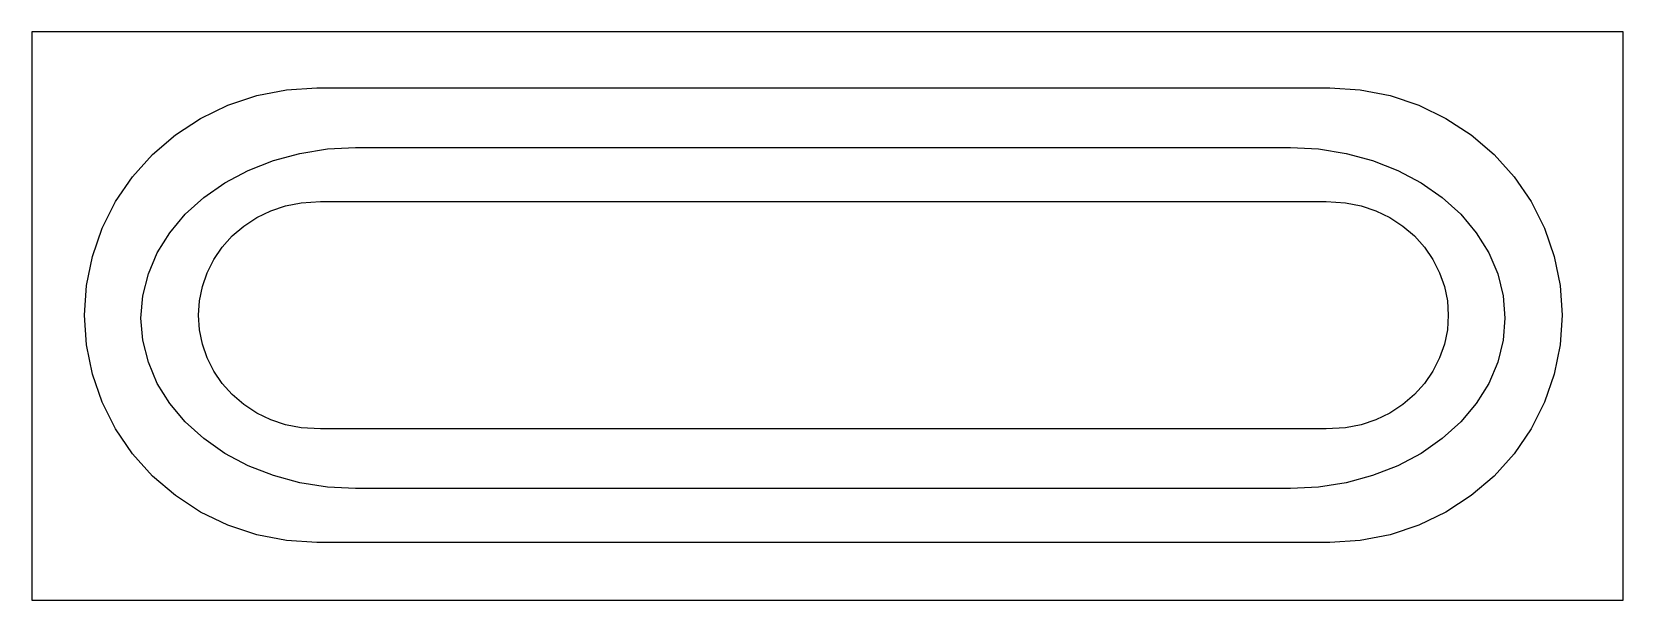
# Model space of a CAD drawing. Header units: millimetres. Extents: x 307.3 to 321.3, y -263.2 to -258.2.
import ezdxf

# ---------------------------------------------------------------- set-up
doc = ezdxf.new("R2010")
doc.units = ezdxf.units.MM
for name, color, linetype in [('flat reference', 4, 'Continuous'), ('shape_1', 2, 'Continuous'), ('shape_2', 2, 'Continuous'), ('shape_3', 2, 'Continuous')]:
    doc.layers.add(name, color=color, linetype=linetype)

msp = doc.modelspace()

# ---------------------------------------------------------------- linework, layer by layer
at = {"layer": 'flat reference'}
msp.add_lwpolyline([(307.306, -263.216), (321.306, -263.216), (321.306, -258.216), (307.306, -258.216)], close=True, dxfattribs=at)
at = {"layer": 'shape_1'}
msp.add_lwpolyline([(318.726, -258.709), (318.992, -258.726), (319.255, -258.777), (319.508, -258.862), (319.747, -258.977), (319.97, -259.123), (320.171, -259.295), (320.347, -259.492), (320.496, -259.709), (320.614, -259.944), (320.7, -260.192), (320.752, -260.448), (320.769, -260.709), (320.752, -260.97), (320.7, -261.227), (320.614, -261.475), (320.496, -261.709), (320.347, -261.927), (320.171, -262.124), (319.97, -262.296), (319.747, -262.441), (319.508, -262.557), (319.255, -262.641), (318.992, -262.692), (318.726, -262.709), (309.813, -262.709), (309.546, -262.692), (309.284, -262.641), (309.031, -262.557), (308.791, -262.441), (308.569, -262.296), (308.368, -262.124), (308.192, -261.927), (308.043, -261.709), (307.925, -261.475), (307.839, -261.227), (307.787, -260.97), (307.769, -260.709), (307.787, -260.448), (307.839, -260.192), (307.925, -259.944), (308.043, -259.709), (308.192, -259.492), (308.368, -259.295), (308.569, -259.123), (308.791, -258.977), (309.031, -258.862), (309.284, -258.777), (309.546, -258.726), (309.813, -258.709)], close=True, dxfattribs=at)
at = {"layer": 'shape_2'}
msp.add_lwpolyline([(318.38, -259.234), (318.626, -259.246), (318.868, -259.285), (319.102, -259.348), (319.323, -259.435), (319.528, -259.544), (319.714, -259.673), (319.877, -259.82), (320.014, -259.984), (320.123, -260.16), (320.202, -260.345), (320.25, -260.538), (320.266, -260.734), (320.25, -260.929), (320.202, -261.122), (320.123, -261.308), (320.014, -261.484), (319.877, -261.647), (319.714, -261.794), (319.528, -261.924), (319.323, -262.033), (319.102, -262.119), (318.868, -262.183), (318.626, -262.221), (318.38, -262.234), (310.153, -262.234), (309.907, -262.221), (309.665, -262.183), (309.431, -262.119), (309.21, -262.033), (309.005, -261.924), (308.819, -261.794), (308.656, -261.647), (308.519, -261.484), (308.41, -261.308), (308.331, -261.122), (308.283, -260.929), (308.266, -260.734), (308.283, -260.538), (308.331, -260.345), (308.41, -260.16), (308.519, -259.984), (308.656, -259.82), (308.819, -259.673), (309.005, -259.544), (309.21, -259.435), (309.431, -259.348), (309.665, -259.285), (309.907, -259.246), (310.153, -259.234)], close=True, dxfattribs=at)
at = {"layer": 'shape_3'}
msp.add_lwpolyline([(318.694, -259.709), (318.864, -259.72), (319, -259.747), (319.131, -259.79), (319.254, -259.85), (319.368, -259.924), (319.47, -260.011), (319.558, -260.11), (319.632, -260.218), (319.691, -260.335), (319.733, -260.456), (319.759, -260.582), (319.767, -260.709), (319.759, -260.837), (319.733, -260.962), (319.691, -261.084), (319.632, -261.2), (319.558, -261.309), (319.47, -261.407), (319.368, -261.495), (319.254, -261.569), (319.131, -261.628), (319, -261.672), (318.864, -261.698), (318.694, -261.709), (309.845, -261.709), (309.674, -261.698), (309.538, -261.672), (309.408, -261.628), (309.284, -261.569), (309.171, -261.495), (309.069, -261.407), (308.98, -261.309), (308.906, -261.2), (308.848, -261.084), (308.806, -260.962), (308.78, -260.837), (308.772, -260.709), (308.78, -260.582), (308.806, -260.456), (308.848, -260.335), (308.906, -260.218), (308.98, -260.11), (309.069, -260.011), (309.171, -259.924), (309.284, -259.85), (309.408, -259.79), (309.538, -259.747), (309.674, -259.72), (309.845, -259.709)], close=True, dxfattribs=at)

doc.saveas('drawing.dxf')
